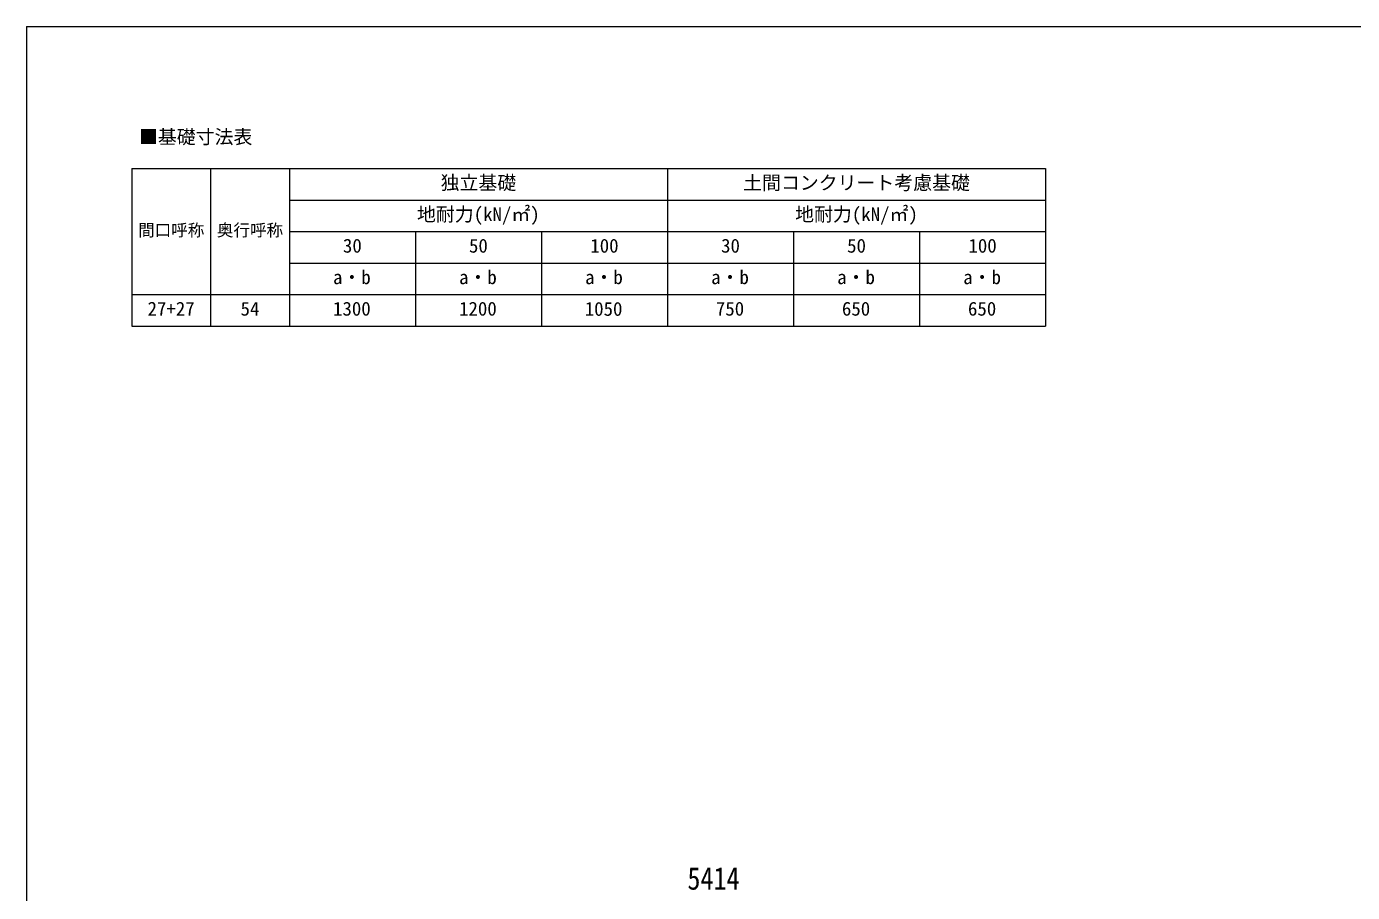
# Model space of a CAD drawing. Units: millimetres on the paper, enlarged 35 times, with parts at other scales. Extents: x -9783 to 9892, y -6828 to 6752.
# Drawn here: x -9783 to 35, y 336 to 6752 of the extents above; entities that cross this region are included whole.
import ezdxf
from ezdxf.enums import TextEntityAlignment as Align

# ---------------------------------------------------------------- set-up
doc = ezdxf.new("R2010")
doc.units = ezdxf.units.MM
doc.header["$LTSCALE"] = 35
for name, color, linetype, lineweight in [('0-A_寸法', 6, 'Continuous', 9), ('1-0_FRAME', 7, 'Continuous', 18), ('F-0_240', 7, 'Continuous', 9)]:
    doc.layers.add(name, color=color, linetype=linetype, lineweight=lineweight)
doc.styles.add('ＭＳ ゴシック', font='')
doc.styles.get('ＭＳ ゴシック').set_extended_font_data('MS Gothic')

msp = doc.modelspace()

# ---------------------------------------------------------------- linework, layer by layer
at = {"layer": '1-0_FRAME'}
for p, q in [((-9003.3, 5699.12), (-2236.63, 5699.12)), ((-9003.3, 5699.12), (-9003.3, 4532.45)), ((-8419.96, 5699.12), (-8419.96, 4532.45)), ((-5036.63, 5699.12), (-5036.63, 4532.45)), ((-7836.63, 5465.79), (-2236.63, 5465.79)), ((-7836.63, 5232.45), (-2236.63, 5232.45)), ((-4103.3, 5232.45), (-4103.3, 4532.45)), ((-7836.63, 4999.12), (-2236.63, 4999.12)), ((-9003.3, 4765.79), (-7836.63, 4765.79)), ((-7836.63, 4765.79), (-2236.63, 4765.79))]:
    msp.add_line(p, q, dxfattribs=at)
for points in [[(-7836.63, 5699.12), (-7836.63, 5465.79), (-7836.63, 4765.79), (-7836.63, 4532.45)], [(-2236.63, 5699.12), (-2236.63, 4999.12), (-2236.63, 4532.45)], [(-6903.3, 5232.45), (-6903.3, 4999.12), (-6903.3, 4532.45)], [(-5969.96, 5232.45), (-5969.96, 4999.12), (-5969.96, 4532.45)], [(-3169.96, 5232.45), (-3169.96, 4765.79), (-3169.96, 4532.45)], [(-9003.3, 4532.45), (-8419.96, 4532.45), (-5036.63, 4532.45), (-3169.96, 4532.45), (-2236.63, 4532.45)]]:
    msp.add_lwpolyline(points, dxfattribs=at)
at = {"layer": 'F-0_240', "color": 5}
for q in [(-9783.03, -6828.1), (9396.97, 6751.9)]:
    msp.add_line((-9783.03, 6751.9), q, dxfattribs=at)

# ---------------------------------------------------------------- texts
at = {"layer": '0-A_寸法', "color": 7, "style": 'ＭＳ ゴシック', "width": 0.85}
msp.add_text('5414', height=166.8, dxfattribs=at).set_placement((-4889.16, 307.46), align=Align.BOTTOM_LEFT)
at = {"layer": '1-0_FRAME', "style": 'ＭＳ ゴシック'}
for s, height, p in [('■基礎寸法表', 102.6, (-8950.45, 5852.46)), ('独立基礎', 102.6, (-6716.63, 5512.45)), ('土間コンクリート考慮基礎', 102.6, (-4476.63, 5512.45)), ('地耐力(kN/㎡)', 102.6, (-6891.63, 5279.12)), ('地耐力(kN/㎡)', 102.6, (-4091.63, 5279.12)), ('間口呼称', 89.81, (-8956.63, 5171.2)), ('奥行呼称', 89.81, (-8373.3, 5171.2)), ('30', 102.6, (-7439.96, 5045.79)), ('50', 102.6, (-6506.63, 5045.79)), ('100', 102.6, (-5608.3, 5045.79)), ('30', 102.6, (-4639.96, 5045.79)), ('50', 102.6, (-3706.63, 5045.79)), ('100', 102.6, (-2808.3, 5045.79)), ('a・b', 102.6, (-7513.51, 4812.45)), ('a・b', 102.6, (-6580.18, 4812.45)), ('a・b', 102.6, (-5646.84, 4812.45)), ('a・b', 102.6, (-4713.51, 4812.45)), ('a・b', 102.6, (-3780.18, 4812.45)), ('a・b', 102.6, (-2846.84, 4812.45)), ('27+27', 102.6, (-8886.63, 4579.12)), ('54', 102.6, (-8198.3, 4579.12)), ('1300', 102.6, (-7513.51, 4579.12)), ('1200', 102.6, (-6580.18, 4579.12)), ('1050', 102.6, (-5649.59, 4577.85)), ('750', 102.6, (-4678.51, 4579.12)), ('650', 102.6, (-3745.18, 4579.12)), ('650', 102.6, (-2811.84, 4579.12))]:
    msp.add_text(s, height=height, dxfattribs=at).set_placement(p, align=Align.BOTTOM_LEFT)

doc.saveas('drawing.dxf')
